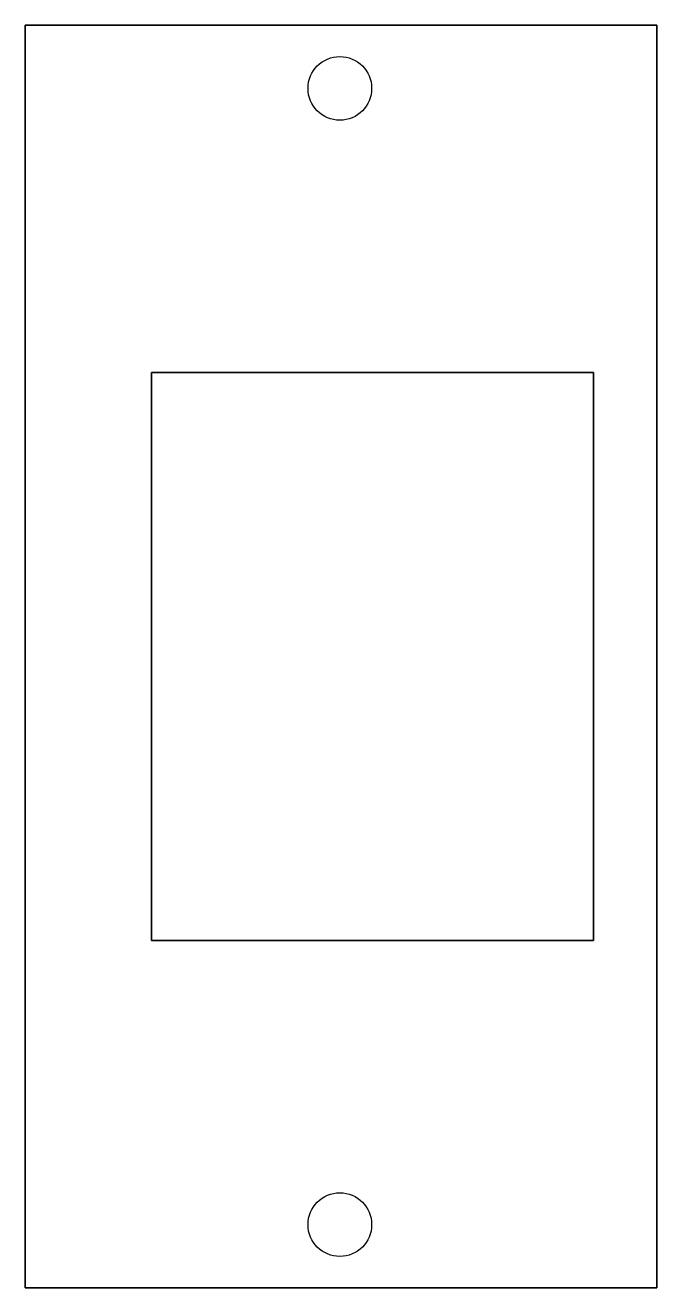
# Model space of a CAD drawing. Header units: inches. Extents: x -2.65 to -1.4, y -2.25 to 0.25.
import ezdxf

# ---------------------------------------------------------------- set-up
doc = ezdxf.new("R2010")
doc.units = ezdxf.units.IN
doc.layers.get('0').update_dxf_attribs({"linetype": 'CONTINUOUS'})

msp = doc.modelspace()

# ---------------------------------------------------------------- linework, layer by layer
for points in [[(-2.65, 0.25), (-2.65, -2.25), (-1.4, -2.25), (-1.4, 0.25)], [(-2.65, -2.25), (-2.65, 0.25), (-1.4, 0.25), (-1.4, -2.25)], [(-1.525, -1.5625), (-1.525, -0.4375), (-2.4, -0.4375), (-2.4, -1.5625)], [(-1.525, -0.4375), (-1.525, -1.5625), (-2.4, -1.5625), (-2.4, -0.4375)]]:
    msp.add_lwpolyline(points, close=True)
for centre in [(-2.0273, 0.125), (-2.0273, 0.125), (-2.0273, -2.125), (-2.0273, -2.125)]:
    msp.add_circle(centre, 0.063)

doc.saveas('drawing.dxf')
